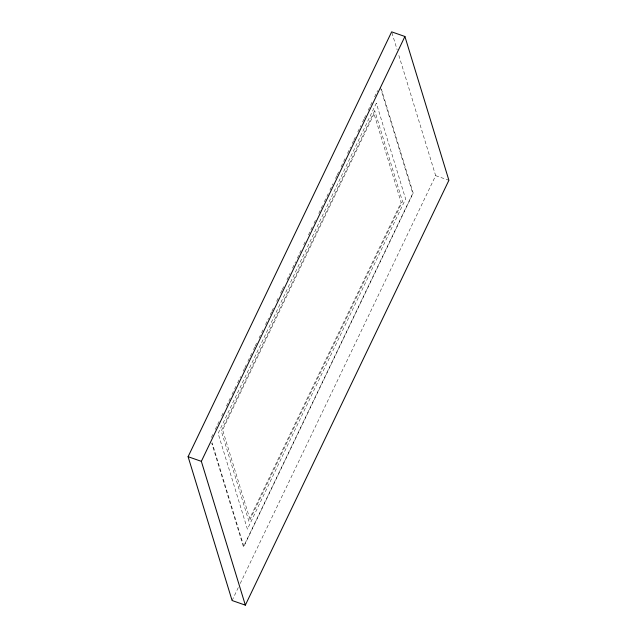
<?xml version="1.0" encoding="UTF-8"?>
<svg xmlns="http://www.w3.org/2000/svg" width="637" height="637" viewBox="0 0 637 637"><rect width="100%" height="100%" fill="white"/><g stroke="black" fill="none" stroke-linecap="round" stroke-linejoin="round"><path stroke-width="0.48" stroke-dasharray="3.19 2.39" d="M211.42 437.484L213.562 433.009M215.282 429.418L219.152 421.352M221.724 415.977L223.874 411.494M226.446 406.111L230.315 398.045M232.035 394.462L234.177 389.979M234.607 389.088L235.897 386.396M237.617 382.813L240.619 376.539M243.199 371.156L244.489 368.473M244.919 367.573L246.201 364.882M247.92 361.298L251.782 353.232M253.502 349.649L254.792 346.958M255.222 346.058L257.372 341.583M259.084 337.992L261.234 333.509M261.664 332.618L262.954 329.926M265.525 324.552L268.535 318.277M270.255 314.686L271.537 312.003M271.967 311.103L274.117 306.62M276.697 301.245L278.839 296.762M280.559 293.179L281.849 290.488M282.279 289.596L284.421 285.113M287 279.731L290.01 273.456M292.582 268.081L295.592 261.807M297.304 258.224L301.174 250.158M303.745 244.775L305.895 240.292M308.475 234.918L312.337 226.852M314.057 223.268L316.207 218.786M318.779 213.403L322.648 205.337M324.36 201.754L326.51 197.271M326.94 196.371L328.23 193.688M329.942 190.097L332.952 183.83M335.532 178.448L336.814 175.756M337.244 174.864L339.394 170.382M341.113 166.798L343.255 162.316M343.685 161.416L344.975 158.732M347.555 153.35L350.557 147.075M352.277 143.492L353.567 140.801M353.997 139.909L355.279 137.218M357.859 131.843L360.868 125.569M362.58 121.978L363.87 119.294M364.3 118.394L366.45 113.912M368.17 110.328L372.032 102.262M374.612 96.88L377.614 90.605M232.091 600.516L238.533 587.067M240.253 583.484L435.652 175.653L398.308 53.612M435.652 175.653L448.902 180.295M391.946 32.798L397.154 49.829M381.348 89.013L413.19 193.083L243.557 547.135L211.715 443.065M380.273 87.142L412.784 193.401L243.764 546.172L212.121 442.763M376.332 103.202L218.125 433.407L247.411 529.156L405.626 198.951L376.332 103.202M374.723 110.679L221.27 430.97L249.019 521.687L402.48 201.396L374.723 110.679M374.038 113.88L222.616 429.927L249.704 518.486L401.135 202.439L374.038 113.88"/><path stroke-width="0.96" d="M188.098 456.705L391.651 31.85L404.909 36.484L448.902 180.295L245.349 605.15L232.091 600.516L188.098 456.705L201.348 461.347L245.349 605.15M201.348 461.347L404.909 36.484"/></g></svg>
